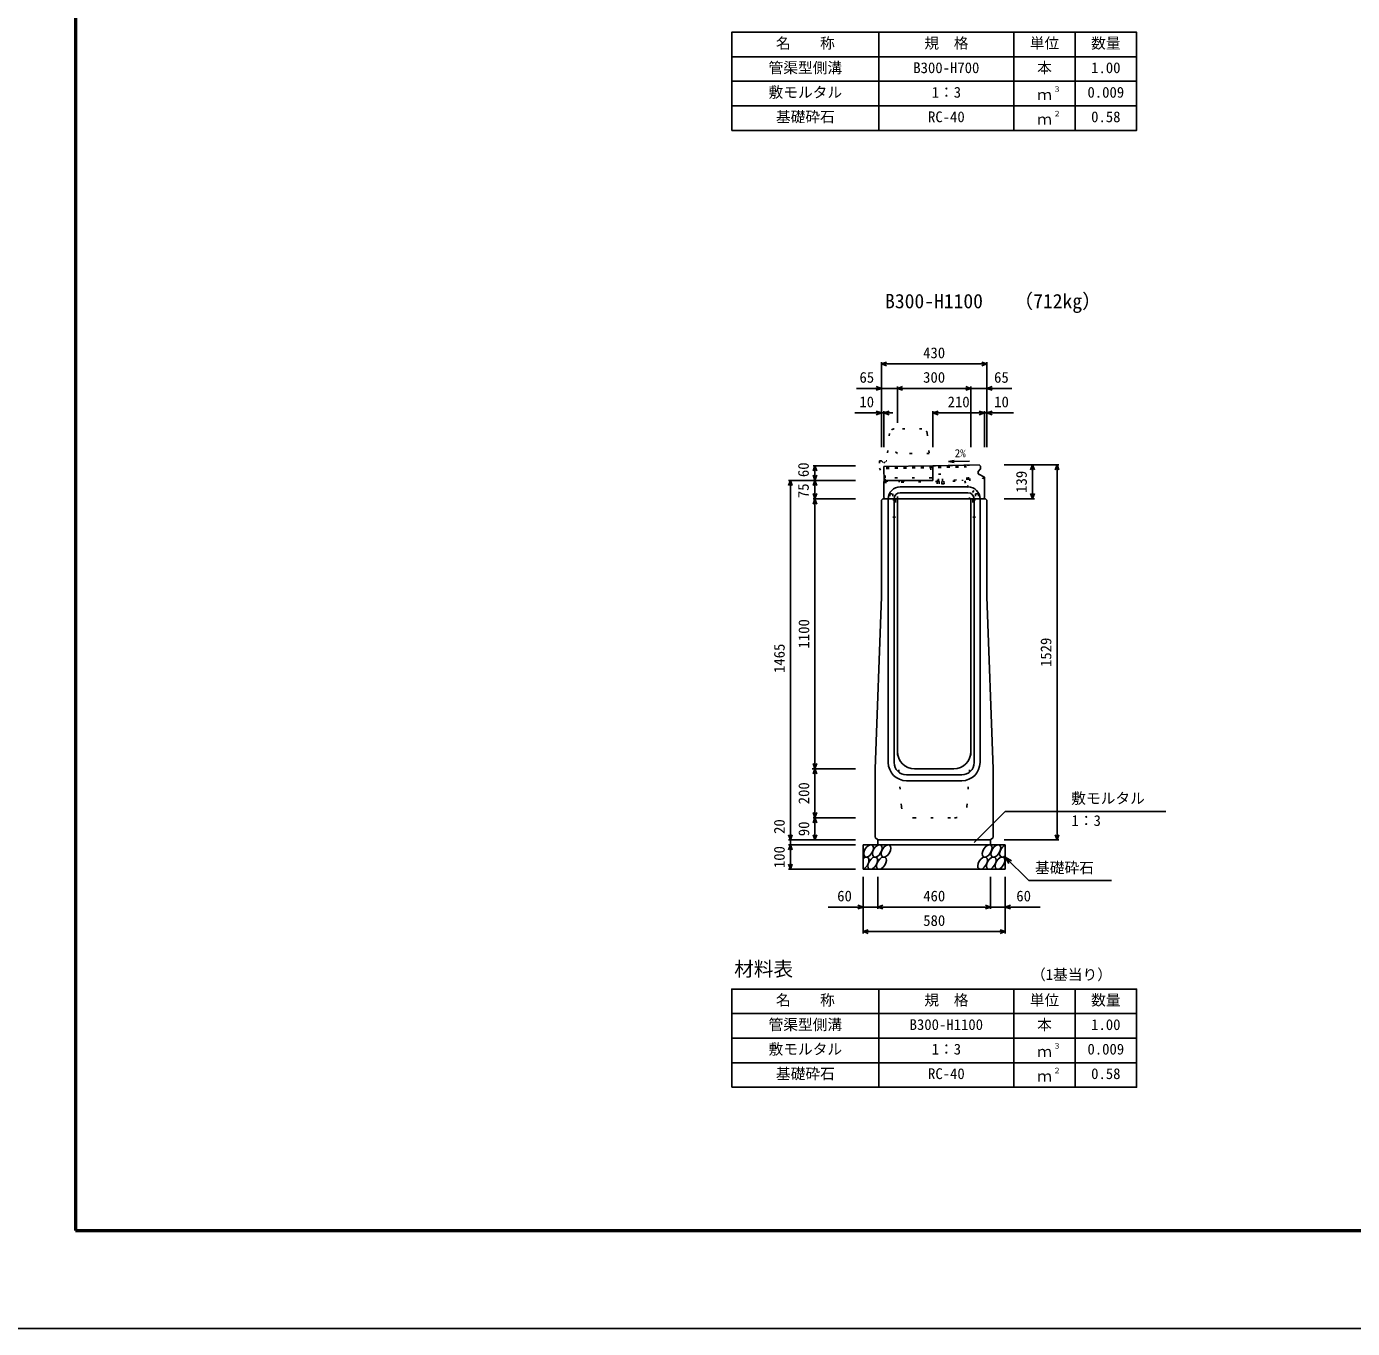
# Model space of a CAD drawing. Units: millimetres, scale not verified. Extents: x -12600 to 12600, y -5940 to 5940.
# Drawn here: x -4000 to 1405, y -5940 to -633 of the extents above; entities that cross this region are included whole.
import ezdxf
from ezdxf.enums import TextEntityAlignment as Align

# ---------------------------------------------------------------- set-up
doc = ezdxf.new("R2010")
doc.units = ezdxf.units.MM
doc.header["$LTSCALE"] = 40
doc.linetypes.add('DOTTED', pattern=[1.75, 0.25, -1.5])
for name, color, linetype, lineweight in [('0-0_DIM', 7, 'Continuous', 25), ('0-1_Defpoints', 5, 'Continuous', 25), ('0-2_HATCH', 6, 'DOTTED', 25), ('0-3_HYO', 3, 'Continuous', 25), ('0-4_HYO2', 4, 'Continuous', 25), ('0-5_OUTLINE', 3, 'Continuous', 25), ('0-6_OUTLINE2', 4, 'DOTTED', 25), ('0-7_TXT', 7, 'Continuous', 25), ('0-8_WAKU', 3, 'Continuous', 25)]:
    doc.layers.add(name, color=color, linetype=linetype, lineweight=lineweight)
doc.styles.add('ＭＳ ゴシック', font='')
doc.styles.get('ＭＳ ゴシック').set_extended_font_data('MS Gothic')

msp = doc.modelspace()

# ---------------------------------------------------------------- linework, layer by layer
at = {"layer": '0-0_DIM'}
for p, q in [((-515, -2348.54), (-515, -2001.04)), ((-85, -2008.54), (-515, -2008.54)), ((-85, -2348.54), (-85, -2001.04)), ((-450, -2101.04), (-450, -2248.54)), ((-150, -2101.04), (-150, -2348.54)), ((-515, -2108.54), (-616.98, -2108.54)), ((-450, -2108.54), (-515, -2108.54)), ((-450, -2108.54), (-150, -2108.54)), ((-85, -2108.54), (-150, -2108.54)), ((-85, -2108.54), (16.98, -2108.54)), ((-623.38, -2208.54), (-515, -2208.54)), ((-505, -2208.54), (-515, -2208.54)), ((-505, -2201.04), (-505, -2348.54)), ((-468.7, -2208.54), (-505, -2208.54)), ((-305, -2201.04), (-305, -2348.54)), ((-305, -2208.54), (-95, -2208.54)), ((-95, -2201.04), (-95, -2348.54)), ((-95, -2208.54), (-85, -2208.54)), ((23.38, -2208.54), (-85, -2208.54)), ((-793.5, -2423.54), (-621, -2423.54)), ((-786, -2483.54), (-786, -2423.54)), ((208.5, -2419.54), (-14, -2419.54)), ((101, -2419.54), (101, -2558.54)), ((201, -2419.54), (201, -3948.54)), ((-893.5, -2483.54), (-621, -2483.54)), ((-886, -2483.54), (-886, -3948.54)), ((-786, -2558.54), (-786, -2483.54)), ((-793.5, -2558.54), (-621, -2558.54)), ((108.5, -2558.54), (-14, -2558.54)), ((-796.75, -3658.54), (-624.25, -3658.54)), ((-793.5, -3658.54), (-621, -3658.54)), ((-136.23, -3959.35), (-10, -3833.11)), ((-10, -3833.11), (644.81, -3833.11)), ((-793.5, -3858.54), (-621, -3858.54)), ((-786, -3858.54), (-786, -3948.54)), ((-893.5, -3948.54), (-621, -3948.54)), ((-893.5, -3968.54), (-621, -3968.54)), ((-886, -3948.54), (-886, -3968.54)), ((-886, -3968.54), (-886, -4068.54)), ((208.5, -3948.54), (-14, -3948.54)), ((-10, -4018.54), (85.76, -4114.29)), ((-10, -4018.54), (15.98, -4033.54)), ((-10, -4018.54), (5, -4044.52)), ((-893.5, -4068.54), (-621, -4068.54)), ((-590, -4329.9), (-590, -4098.54)), ((-530, -4229.9), (-530, -4098.54)), ((-70, -4229.9), (-70, -4098.54)), ((-10, -4329.9), (-10, -4098.54)), ((85.76, -4114.29), (423.31, -4114.29)), ((-590, -4222.4), (-731.79, -4222.4)), ((-590, -4222.4), (-530, -4222.4)), ((-530, -4222.4), (-70, -4222.4)), ((-10, -4222.4), (-70, -4222.4)), ((-10, -4222.4), (131.79, -4222.4)), ((-590, -4322.4), (-10, -4322.4))]:
    msp.add_line(p, q, dxfattribs=at)
for points in [[(-493.86, -2016.23), (-515, -2008.54), (-493.86, -2000.84)], [(-106.14, -2000.84), (-85, -2008.54), (-106.14, -2016.23)], [(-536.14, -2100.84), (-515, -2108.54), (-536.14, -2116.23)], [(-428.86, -2116.23), (-450, -2108.54), (-428.86, -2100.84)], [(-171.14, -2100.84), (-150, -2108.54), (-171.14, -2116.23)], [(-63.86, -2100.84), (-85, -2108.54), (-63.86, -2116.23)], [(-536.14, -2200.84), (-515, -2208.54), (-536.14, -2216.23)], [(-483.86, -2216.23), (-505, -2208.54), (-483.86, -2200.84)], [(-283.86, -2216.23), (-305, -2208.54), (-283.86, -2200.84)], [(-116.14, -2216.23), (-95, -2208.54), (-116.14, -2200.84)], [(-63.86, -2200.84), (-85, -2208.54), (-63.86, -2216.23)], [(-793.7, -2444.68), (-786, -2423.54), (-778.3, -2444.68)], [(93.3, -2440.68), (101, -2419.54), (108.7, -2440.68)], [(193.3, -2440.68), (201, -2419.54), (208.7, -2440.68)], [(-878.3, -2504.68), (-886, -2483.54), (-893.7, -2504.68)], [(-793.7, -2462.39), (-786, -2483.54), (-778.3, -2462.39)], [(-793.7, -2504.68), (-786, -2483.54), (-778.3, -2504.68)], [(-793.7, -2537.39), (-786, -2558.54), (-778.3, -2537.39)], [(93.3, -2537.39), (101, -2558.54), (108.7, -2537.39)], [(-793.7, -2579.68), (-786, -2558.54), (-778.3, -2579.68)], [(-786, -2558.54), (-786, -3658.54), (-786, -3858.54)], [(-793.7, -3637.39), (-786, -3658.54), (-778.3, -3637.39)], [(-793.7, -3679.68), (-786, -3658.54), (-778.3, -3679.68)], [(-793.7, -3837.39), (-786, -3858.54), (-778.3, -3837.39)], [(-793.7, -3879.68), (-786, -3858.54), (-778.3, -3879.68)], [(-878.3, -3927.39), (-886, -3948.54), (-893.7, -3927.39)], [(-778.3, -3927.39), (-786, -3948.54), (-793.7, -3927.39)], [(193.3, -3927.39), (201, -3948.54), (208.7, -3927.39)], [(-878.3, -3989.68), (-886, -3968.54), (-893.7, -3989.68)], [(-878.3, -4047.39), (-886, -4068.54), (-893.7, -4047.39)], [(-611.14, -4214.71), (-590, -4222.4), (-611.14, -4230.1)], [(-508.86, -4230.1), (-530, -4222.4), (-508.86, -4214.71)], [(-91.14, -4214.71), (-70, -4222.4), (-91.14, -4230.1)], [(11.14, -4214.71), (-10, -4222.4), (11.14, -4230.1)], [(-568.86, -4330.1), (-590, -4322.4), (-568.86, -4314.71)], [(-31.14, -4314.71), (-10, -4322.4), (-31.14, -4330.1)]]:
    msp.add_lwpolyline(points, dxfattribs=at)
at = {"layer": '0-1_Defpoints'}
msp.add_lwpolyline([(-4200, -5940), (12600, -5940), (12600, 5940), (-4200, 5940)], close=True, dxfattribs=at)
at = {"layer": '0-2_HATCH', "linetype": 'Continuous'}
for p, q in [((-505, -2427.35), (-305, -2423.54)), ((-503.77, -2491.84), (-505, -2427.35))]:
    msp.add_line(p, q, dxfattribs=at)
at = {"layer": '0-2_HATCH'}
for p, q in [((-499.36, -2487.25), (-500.5, -2427.26)), ((-492.7, -2427.11), (-491.56, -2487.1)), ((-489.2, -2427.04), (-488.06, -2487.03)), ((-485.7, -2426.98), (-484.56, -2486.97)), ((-457.41, -2426.44), (-456.26, -2486.43)), ((-453.91, -2426.37), (-452.76, -2486.36)), ((-450.41, -2426.31), (-449.26, -2486.29)), ((-422.11, -2425.77), (-420.97, -2485.76)), ((-418.61, -2425.7), (-417.47, -2485.69)), ((-415.11, -2425.63), (-413.97, -2485.62)), ((-386.82, -2425.1), (-385.68, -2485.08)), ((-383.32, -2425.03), (-382.18, -2485.02)), ((-379.82, -2424.96), (-378.68, -2484.95)), ((-351.53, -2424.42), (-350.38, -2484.41)), ((-348.03, -2424.36), (-346.88, -2484.34)), ((-344.53, -2424.29), (-343.38, -2484.28)), ((-315.83, -2423.74), (-314.69, -2483.73)), ((-312.73, -2423.68), (-311.59, -2483.67)), ((-308.83, -2423.61), (-307.69, -2483.6)), ((-305, -2423.54), (-156.06, -2420.7)), ((-280.94, -2423.08), (-279.8, -2483.07)), ((-277.44, -2423.01), (-276.21, -2487.5)), ((-273.94, -2422.95), (-272.8, -2482.93)), ((-245.64, -2422.41), (-244.5, -2482.4)), ((-242.15, -2422.34), (-241, -2482.33)), ((-238.65, -2422.27), (-237.5, -2482.26)), ((-209.95, -2421.73), (-208.81, -2481.72)), ((-206.85, -2421.67), (-205.62, -2486.16)), ((-202.95, -2421.59), (-201.81, -2481.58)), ((-175.06, -2421.06), (-173.91, -2481.05)), ((-171.56, -2421), (-170.42, -2480.98)), ((-166.92, -2480.92), (-168.06, -2420.93)), ((-159.42, -2480.77), (-160.56, -2420.79)), ((-154.83, -2485.19), (-156.06, -2420.7)), ((-503.77, -2491.84), (-154.83, -2485.19)), ((-499.36, -2487.25), (-159.42, -2480.77)), ((-443.04, -2486.18), (-442.95, -2490.68)), ((-282.38, -2457.61), (-266.39, -2457.31)), ((-281.81, -2487.61), (-282.38, -2457.61)), ((-265.82, -2487.3), (-266.39, -2457.31)), ((-184.41, -2481.25), (-184.33, -2485.75)), ((-287.68, -2487.72), (-259.99, -2487.19)), ((-287.68, -2487.72), (-287.49, -2497.72)), ((-259.8, -2497.19), (-287.49, -2497.72)), ((-279.3, -2487.56), (-279.11, -2497.56)), ((-268.33, -2487.35), (-268.14, -2497.35)), ((-259.99, -2487.19), (-259.8, -2497.19))]:
    msp.add_line(p, q, dxfattribs=at)
at = {"layer": '0-2_HATCH', "linetype": 'Continuous'}
for centre in [(-567.11, -3993.54), (-531.63, -3993.54), (-496.16, -3993.54), (-83.95, -3993.54), (-48.48, -3993.54), (-550.23, -4043.54), (-514.75, -4043.54), (-102.55, -4043.54), (-67.07, -4043.54), (-31.59, -4043.54)]:
    msp.add_ellipse(centre, major_axis=(14.54, 23.54), ratio=0.5792, dxfattribs=at)
for centre, start_param, end_param in [((-13, -3993.54), 0.6666252, 4.1103269), ((-585.7, -4043.54), 3.7419964, 7.318141)]:
    msp.add_ellipse(centre, major_axis=(14.54, 23.54), ratio=0.5792, start_param=start_param, end_param=end_param, dxfattribs=at)
at = {"layer": '0-3_HYO'}
for p, q in [((-525, -656.64), (-525, -1056.64)), ((25, -656.64), (25, -1056.64)), ((275, -656.64), (275, -1056.64)), ((-1125, -756.64), (525, -756.64)), ((-525, -4556.64), (-525, -4956.64)), ((25, -4556.64), (25, -4956.64)), ((275, -4556.64), (275, -4956.64)), ((-1125, -4656.64), (525, -4656.64))]:
    msp.add_line(p, q, dxfattribs=at)
for points in [[(-1125, -1056.64), (525, -1056.64), (525, -656.64), (-1125, -656.64)], [(-1125, -4956.64), (525, -4956.64), (525, -4556.64), (-1125, -4556.64)]]:
    msp.add_lwpolyline(points, close=True, dxfattribs=at)
at = {"layer": '0-4_HYO2'}
for p, q in [((-1125, -856.64), (525, -856.64)), ((-1125, -956.64), (525, -956.64)), ((-1125, -4756.64), (525, -4756.64)), ((-1125, -4856.64), (525, -4856.64))]:
    msp.add_line(p, q, dxfattribs=at)
at = {"layer": '0-5_OUTLINE', "linetype": 'DOTTED'}
for p, q in [((-481.81, -2291.59), (-493, -2403.54)), ((-349.54, -2273.59), (-463.34, -2273.59)), ((-328.2, -2291.55), (-310, -2473.54)), ((-523, -2403.54), (-523, -2433.54)), ((-523, -2403.54), (-515, -2403.54)), ((-515, -2403.54), (-505, -2413.54)), ((-523, -2433.54), (-500, -2473.54)), ((-310, -2473.54), (-500, -2473.54))]:
    msp.add_line(p, q, dxfattribs=at)
at = {"layer": '0-5_OUTLINE'}
for p, q in [((-116, -2419.94), (-305, -2423.54)), ((-305, -2423.54), (-305, -2483.54)), ((-116, -2419.94), (-111, -2424.84)), ((-111, -2424.84), (-111, -2436.54)), ((-505, -2488.54), (-500, -2483.54)), ((-500, -2483.54), (-305, -2483.54)), ((-120, -2446.54), (-111, -2436.54)), ((-120, -2446.54), (-120, -2456.54)), ((-95, -2469.54), (-120, -2456.54)), ((-95, -2553.54), (-95, -2469.54)), ((-505, -2553.54), (-505, -2488.54)), ((-515, -2564.54), (-509, -2558.54)), ((-515, -2564.54), (-515, -2958.54)), ((-509, -2558.54), (-91, -2558.54)), ((-505, -2553.54), (-500, -2558.54)), ((-450, -2558.54), (-450, -3588.54)), ((-150, -2558.54), (-150, -3588.54)), ((-100, -2558.54), (-95, -2553.54)), ((-91, -2558.54), (-85, -2564.54)), ((-85, -2564.54), (-85, -2958.54)), ((-540, -3658.54), (-515, -2958.54)), ((-85, -2958.54), (-60, -3658.54)), ((-540, -3938.54), (-540, -3658.54)), ((-380, -3658.54), (-220, -3658.54)), ((-540, -3938.54), (-530, -3948.54)), ((-590, -3968.54), (-10, -3968.54)), ((-590, -4068.54), (-590, -3968.54)), ((-70, -3948.54), (-530, -3948.54)), ((-530, -3948.54), (-530, -3968.54)), ((-70, -3948.54), (-70, -3968.54)), ((-10, -4068.54), (-10, -3968.54)), ((-590, -4068.54), (-10, -4068.54))]:
    msp.add_line(p, q, dxfattribs=at)
at = {"layer": '0-5_OUTLINE', "linetype": 'DOTTED'}
msp.add_lwpolyline([(-505, -2413.54), (-495, -2403.54), (-493, -2403.54)], dxfattribs=at)
at = {"layer": '0-5_OUTLINE'}
msp.add_lwpolyline([(-70, -3948.54), (-60, -3938.54), (-60, -3658.54)], dxfattribs=at)
at = {"layer": '0-5_OUTLINE', "linetype": 'DOTTED'}
for centre, start, end in [((-461.9, -2293.54), 94.13229, 174.40835), ((-348.1, -2293.54), 4.08463, 93.6009)]:
    msp.add_arc(centre, 20, start, end, dxfattribs=at)
at = {"layer": '0-5_OUTLINE'}
for centre, start, end in [((-380, -3588.54), 180, 270), ((-220, -3588.54), 270, 0)]:
    msp.add_arc(centre, 70, start, end, dxfattribs=at)
at = {"layer": '0-6_OUTLINE2', "linetype": 'Continuous'}
for p, q in [((-505, -2427.35), (-305, -2423.54)), ((-438, -2509.54), (-162, -2509.54)), ((-438, -2533.54), (-162, -2533.54)), ((-487, -2558.54), (-487, -3633.54)), ((-463, -2558.54), (-463, -3633.54)), ((-137, -2558.54), (-137, -3633.54)), ((-113, -2558.54), (-113, -3633.54)), ((-413, -3683.54), (-187, -3683.54)), ((-413, -3707.54), (-187, -3707.54))]:
    msp.add_line(p, q, dxfattribs=at)
at = {"layer": '0-6_OUTLINE2'}
for p, q in [((-500, -2473.54), (-493, -2403.54)), ((-184.42, -2481.25), (-184.33, -2485.75)), ((-174.33, -2485.56), (-155, -2558.54)), ((-167.38, -2511.8), (-118.37, -2457.38)), ((-96.63, -2468.69), (-157.07, -2550.72)), ((-481, -2538.04), (-469, -2538.04)), ((-481, -2538.04), (-481, -2563.04)), ((-469, -2538.04), (-469, -2563.04)), ((-450, -2558.54), (-443.28, -2490.68)), ((-131, -2538.04), (-119, -2538.04)), ((-131, -2538.04), (-131, -2563.04)), ((-119, -2538.04), (-119, -2563.04)), ((-458, -2563.04), (-513.5, -2563.04)), ((-458, -2563.04), (-458, -2633.04)), ((-142, -2563.04), (-142, -2633.04)), ((-142, -2563.04), (-86.5, -2563.04)), ((-458, -2633.04), (-513.5, -2633.04)), ((-142, -2633.04), (-86.5, -2633.04)), ((-433.43, -3812.23), (-450, -3588.54)), ((-166.57, -3812.23), (-150, -3588.54)), ((-383.57, -3858.54), (-216.43, -3858.54))]:
    msp.add_line(p, q, dxfattribs=at)
msp.add_lwpolyline([(-320, -2373.54), (-450, -2373.54), (-487, -2343.54)], dxfattribs=at)
at = {"layer": '0-6_OUTLINE2', "linetype": 'Continuous'}
for centre, radius, start, end in [((-438, -2558.54), 49, 90, 180), ((-438, -2558.54), 25, 90, 180), ((-162, -2558.54), 49, 0, 90), ((-162, -2558.54), 25, 0, 90), ((-413, -3633.54), 74, 180, 270), ((-413, -3633.54), 50, 180, 270), ((-187, -3633.54), 50, 270, 0), ((-187, -3633.54), 74, 270, 0)]:
    msp.add_arc(centre, radius, start, end, dxfattribs=at)
at = {"layer": '0-6_OUTLINE2'}
for centre, start, end in [((-383.57, -3808.54), 184.23639, 270), ((-216.43, -3808.54), 270, 355.76361)]:
    msp.add_arc(centre, 50, start, end, dxfattribs=at)
at = {"layer": '0-7_TXT'}
for q in [(-218.03, -2402.06), (-155.75, -2405.05), (-217.87, -2410.4)]:
    msp.add_line((-241.58, -2406.68), q, dxfattribs=at)
at = {"layer": '0-8_WAKU', "lineweight": 50}
msp.add_lwpolyline([(-3800, -5540), (12200, -5540), (12200, 5540), (-3800, 5540)], close=True, dxfattribs=at)

# ---------------------------------------------------------------- texts
at = {"layer": '0-0_DIM', "style": 'ＭＳ ゴシック'}
for s, p in [('430', (-345, -1998.54)), ('65', (-604.32, -2098.54)), ('300', (-345, -2098.54)), ('65', (-55.68, -2098.54)), ('10', (-604.84, -2198.54)), ('210', (-245, -2198.54)), ('10', (-55.16, -2198.54)), ('敷モルタル', (258.94, -3814.38)), ('1：3', (259.94, -3905.07)), ('基礎砕石', (111.32, -4097.12)), ('60', (-695, -4212.4)), ('460', (-344.47, -4212.4)), ('60', (35, -4212.4)), ('580', (-344.47, -4312.4))]:
    msp.add_text(s, height=43.99, dxfattribs=at).set_placement(p, align=Align.BOTTOM_LEFT)
for s, p in [('60', (-797.84, -2469.92)), ('139', (91, -2534.04)), ('75', (-797.84, -2555.68)), ('1100', (-796, -3168.54)), ('1529', (191, -3244.04)), ('1465', (-896, -3268.54)), ('200', (-796, -3803.54)), ('20', (-896, -3924.22)), ('90', (-796, -3933.54)), ('100', (-896, -4063.54))]:
    msp.add_text(s, height=43.99, rotation=90, dxfattribs=at).set_placement(p, align=Align.BOTTOM_LEFT)
at = {"layer": '0-7_TXT', "style": 'ＭＳ ゴシック'}
for s, height, p in [('名\u3000\u3000称', 43.99, (-945, -736.64)), ('規\u3000格', 43.99, (-340, -736.64)), ('単位', 43.99, (90, -736.64)), ('数量', 43.99, (340, -736.64)), ('管渠型側溝', 43.99, (-975, -836.64)), ('B300-H700', 43.99, (-385, -836.64)), ('本', 43.99, (120, -836.64)), ('1.00', 43.99, (340, -836.64)), ('敷モルタル', 43.99, (-975, -936.64)), ('1：3', 43.99, (-310, -936.64)), ('ｍ', 43.99, (120, -946.64)), ('３', 21.99, (185.54, -906.27)), ('0.009', 43.99, (325, -936.64)), ('基礎砕石', 43.99, (-945, -1036.64)), ('RC-40', 43.99, (-325, -1036.64)), ('ｍ', 43.99, (120, -1046.64)), ('２', 21.99, (185.54, -1006.27)), ('0.58', 43.99, (340, -1036.64)), ('B300-H1100', 58.65, (-500, -1799.56)), ('（712kg）', 58.65, (23.7, -1799.56)), ('2%', 32.99, (-216.24, -2398.94)), ('材料表', 58.65, (-1115, -4521.64)), ('（1基当り）', 43.99, (95, -4532.64)), ('名\u3000\u3000称', 43.99, (-945, -4636.64)), ('規\u3000格', 43.99, (-340, -4636.64)), ('単位', 43.99, (90, -4636.64)), ('数量', 43.99, (340, -4636.64)), ('管渠型側溝', 43.99, (-975, -4736.64)), ('B300-H1100', 43.99, (-400, -4736.64)), ('本', 43.99, (120, -4736.64)), ('1.00', 43.99, (340, -4736.64)), ('敷モルタル', 43.99, (-975, -4836.64)), ('1：3', 43.99, (-310, -4836.64)), ('ｍ', 43.99, (120, -4846.64)), ('３', 21.99, (185.54, -4806.27)), ('0.009', 43.99, (325, -4836.64)), ('基礎砕石', 43.99, (-945, -4936.64)), ('RC-40', 43.99, (-325, -4936.64)), ('ｍ', 43.99, (120, -4946.64)), ('２', 21.99, (185.54, -4906.27)), ('0.58', 43.99, (340, -4936.64))]:
    msp.add_text(s, height=height, dxfattribs=at).set_placement(p, align=Align.BOTTOM_LEFT)

doc.saveas('drawing.dxf')
